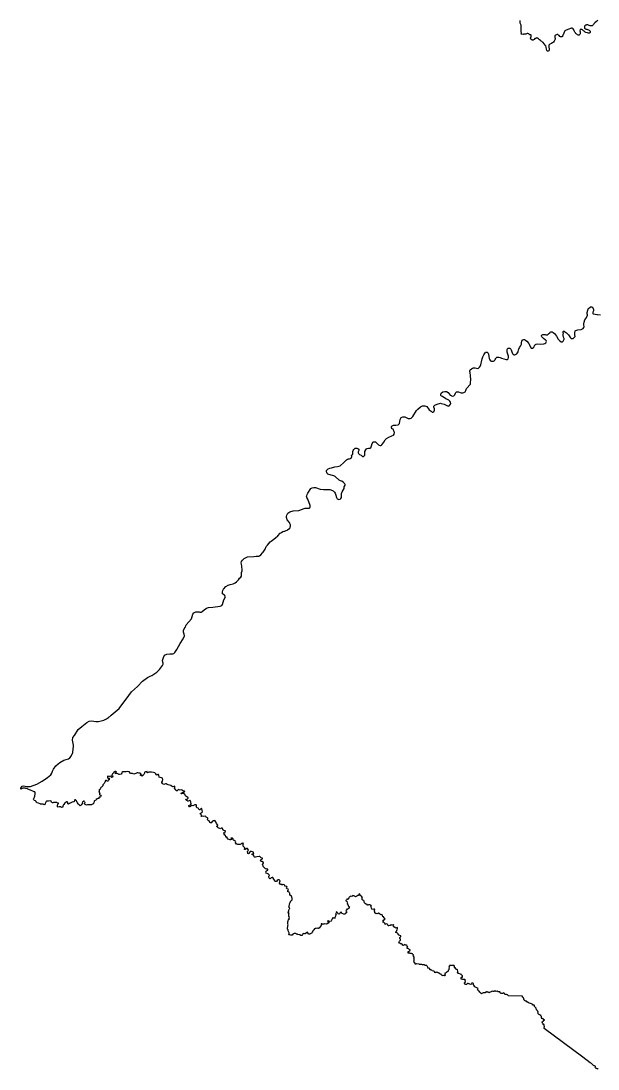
# Model space of a CAD drawing. Extents: x -74 to -34.8, y -33.8 to 5.3.
# Drawn here: x -57.64 to -54.13, y -31.9 to -25.51 of the extents above; entities that cross this region are included whole.
import ezdxf

# ---------------------------------------------------------------- set-up
doc = ezdxf.new("R2010")
doc.units = 0
doc.header["$LTSCALE"] = 2
doc.layers.add('UFEBRASIL', color=7, linetype='Continuous')

msp = doc.modelspace()

# ---------------------------------------------------------------- linework, layer by layer
at = {"layer": 'UFEBRASIL'}
for points in [[(-54.1271, -25.5074), (-54.1362, -25.5153), (-54.144, -25.5209), (-54.1458, -25.522), (-54.1489, -25.5254), (-54.1499, -25.5273), (-54.1515, -25.5296), (-54.1539, -25.5333), (-54.1587, -25.5395), (-54.1611, -25.5411), (-54.1637, -25.5418), (-54.1676, -25.542), (-54.1736, -25.5414), (-54.1809, -25.5384), (-54.1833, -25.5369), (-54.1871, -25.5351), (-54.191, -25.5343), (-54.1939, -25.5349), (-54.1963, -25.5352), (-54.1991, -25.5361), (-54.2025, -25.5377), (-54.2066, -25.541), (-54.2077, -25.5433), (-54.2085, -25.5463), (-54.2084, -25.5498), (-54.2085, -25.5524), (-54.2078, -25.5547), (-54.2041, -25.5584), (-54.2015, -25.5597), (-54.1976, -25.5612), (-54.1935, -25.562), (-54.1906, -25.5624), (-54.183, -25.5647), (-54.1794, -25.5668), (-54.1748, -25.573), (-54.174, -25.5738), (-54.173, -25.5784), (-54.1736, -25.5808), (-54.176, -25.5842), (-54.1786, -25.5849), (-54.1841, -25.5853), (-54.1899, -25.5845), (-54.2009, -25.5816), (-54.2053, -25.5791), (-54.2084, -25.5762), (-54.2108, -25.5743), (-54.2143, -25.5721), (-54.219, -25.5678), (-54.2211, -25.5662), (-54.2253, -25.5638), (-54.2307, -25.5629), (-54.2343, -25.5641), (-54.2352, -25.5648), (-54.2376, -25.5706), (-54.2376, -25.5717), (-54.2357, -25.5772), (-54.2352, -25.5806), (-54.2338, -25.5847), (-54.2342, -25.5897), (-54.2362, -25.5946), (-54.2385, -25.5968), (-54.2409, -25.598), (-54.2445, -25.5983), (-54.2469, -25.598), (-54.251, -25.5963), (-54.2552, -25.5928), (-54.2591, -25.5892), (-54.2623, -25.5854), (-54.2639, -25.5834), (-54.2663, -25.5797), (-54.2706, -25.5714), (-54.2742, -25.5655), (-54.2775, -25.5594), (-54.2803, -25.5568), (-54.2844, -25.5559), (-54.2871, -25.5559), (-54.292, -25.5567), (-54.2947, -25.5581), (-54.3049, -25.5623), (-54.3197, -25.5666), (-54.3285, -25.5723), (-54.3299, -25.5746), (-54.3383, -25.5966), (-54.3404, -25.5987), (-54.3416, -25.6035), (-54.3428, -25.6054), (-54.3457, -25.6074), (-54.3485, -25.6082), (-54.3511, -25.6085), (-54.3553, -25.6077), (-54.3594, -25.6052), (-54.3638, -25.6009), (-54.3666, -25.597), (-54.3685, -25.5954), (-54.3706, -25.5943), (-54.3743, -25.5943), (-54.3793, -25.5952), (-54.386, -25.5988), (-54.3888, -25.6029), (-54.3894, -25.6055), (-54.3893, -25.6135), (-54.3882, -25.6172), (-54.388, -25.6224), (-54.3909, -25.6303), (-54.3939, -25.6348), (-54.398, -25.6396), (-54.4037, -25.6438), (-54.4067, -25.6452), (-54.4102, -25.6481), (-54.4197, -25.6537), (-54.4254, -25.6586), (-54.4263, -25.6636), (-54.4261, -25.6717), (-54.4244, -25.6805), (-54.423, -25.6847), (-54.4229, -25.6887), (-54.4257, -25.6933), (-54.4297, -25.6954), (-54.4345, -25.6952), (-54.4369, -25.6937), (-54.4384, -25.6913), (-54.4408, -25.6833), (-54.4424, -25.6706), (-54.4451, -25.6632), (-54.4478, -25.659), (-54.4613, -25.6434), (-54.4649, -25.6406), (-54.4677, -25.6371), (-54.4716, -25.6346), (-54.4771, -25.6298), (-54.4837, -25.6256), (-54.4891, -25.6207), (-54.4955, -25.6158), (-54.5006, -25.6146), (-54.5037, -25.6157), (-54.5056, -25.6174), (-54.5108, -25.6187), (-54.5146, -25.6241), (-54.5195, -25.6261), (-54.5216, -25.6277), (-54.5243, -25.6284), (-54.5271, -25.6277), (-54.5348, -25.6217), (-54.537, -25.618), (-54.5367, -25.6152), (-54.5338, -25.6069), (-54.5334, -25.6011), (-54.534, -25.5984), (-54.5356, -25.5967), (-54.541, -25.5951), (-54.5472, -25.5907), (-54.5502, -25.589), (-54.5536, -25.5878), (-54.5575, -25.5876), (-54.5585, -25.5877), (-54.5615, -25.5892), (-54.5662, -25.591), (-54.5669, -25.591), (-54.5704, -25.5911), (-54.5758, -25.5909), (-54.5803, -25.5922), (-54.5832, -25.593), (-54.5898, -25.5922), (-54.5937, -25.5924), (-54.5934, -25.5839), (-54.5936, -25.5798), (-54.5938, -25.5745), (-54.5941, -25.5694), (-54.5944, -25.5624), (-54.5944, -25.5588), (-54.5936, -25.5542), (-54.5937, -25.5516), (-54.5937, -25.5478), (-54.5937, -25.5469), (-54.5938, -25.5441), (-54.5941, -25.5406), (-54.5945, -25.5366), (-54.5967, -25.5322), (-54.5986, -25.5295), (-54.5989, -25.5282), (-54.5996, -25.5253), (-54.6004, -25.522), (-54.6007, -25.5172), (-54.6006, -25.5147), (-54.6003, -25.5093)], [(-54.1245, -31.9004), (-54.1268, -31.8997), (-54.13, -31.8985), (-54.1322, -31.8972), (-54.1333, -31.899), (-54.1352, -31.8979), (-54.1371, -31.8972), (-54.141, -31.8936), (-54.1422, -31.8921), (-54.143, -31.8898), (-54.1419, -31.888), (-54.1423, -31.8843), (-54.1439, -31.8829), (-54.1468, -31.8813), (-54.1485, -31.8805), (-54.1528, -31.8797), (-54.1564, -31.8762), (-54.1574, -31.8743), (-54.1665, -31.8676), (-54.1742, -31.8619), (-54.2189, -31.8288), (-54.4545, -31.6534), (-54.4549, -31.651), (-54.4539, -31.649), (-54.4538, -31.6475), (-54.4525, -31.6433), (-54.4526, -31.64), (-54.4537, -31.6394), (-54.4553, -31.6366), (-54.4554, -31.6363), (-54.4546, -31.6343), (-54.4552, -31.6298), (-54.4557, -31.6295), (-54.4578, -31.6303), (-54.46, -31.6288), (-54.461, -31.6253), (-54.4617, -31.6233), (-54.464, -31.6218), (-54.4645, -31.6204), (-54.4657, -31.6149), (-54.4671, -31.6135), (-54.466, -31.6119), (-54.4632, -31.6102), (-54.4612, -31.608), (-54.4599, -31.6074), (-54.4574, -31.6081), (-54.4565, -31.6053), (-54.4572, -31.6024), (-54.4556, -31.6029), (-54.4527, -31.6029), (-54.4531, -31.6009), (-54.4584, -31.5981), (-54.4587, -31.5955), (-54.4607, -31.5949), (-54.4636, -31.5931), (-54.4654, -31.5898), (-54.4652, -31.5924), (-54.4682, -31.5939), (-54.4694, -31.5934), (-54.4695, -31.59), (-54.4699, -31.5889), (-54.4701, -31.5861), (-54.4699, -31.5832), (-54.4712, -31.5803), (-54.4734, -31.5778), (-54.4738, -31.5757), (-54.4736, -31.5728), (-54.4752, -31.5709), (-54.4773, -31.5715), (-54.4793, -31.5711), (-54.4812, -31.5705), (-54.4839, -31.5675), (-54.4859, -31.5667), (-54.4887, -31.566), (-54.491, -31.564), (-54.4937, -31.5605), (-54.4939, -31.5579), (-54.491, -31.5532), (-54.491, -31.5525), (-54.492, -31.55), (-54.4934, -31.5475), (-54.4967, -31.5433), (-54.4972, -31.5415), (-54.5, -31.5394), (-54.5018, -31.5377), (-54.5023, -31.5344), (-54.5025, -31.532), (-54.5032, -31.5304), (-54.5029, -31.5287), (-54.5041, -31.5265), (-54.5074, -31.5243), (-54.5099, -31.5231), (-54.5115, -31.5216), (-54.5127, -31.5193), (-54.514, -31.5141), (-54.5156, -31.5116), (-54.5199, -31.5103), (-54.5208, -31.5094), (-54.5245, -31.5106), (-54.524, -31.5069), (-54.5257, -31.5062), (-54.5276, -31.506), (-54.5308, -31.5035), (-54.5324, -31.5022), (-54.5374, -31.5008), (-54.5441, -31.4998), (-54.5468, -31.4979), (-54.5507, -31.4949), (-54.5533, -31.493), (-54.5554, -31.4936), (-54.5572, -31.4952), (-54.5585, -31.4939), (-54.5603, -31.4912), (-54.5591, -31.4897), (-54.56, -31.488), (-54.5626, -31.4871), (-54.5671, -31.4872), (-54.5694, -31.4853), (-54.5713, -31.4834), (-54.5746, -31.4823), (-54.5757, -31.481), (-54.5812, -31.467), (-54.5826, -31.4643), (-54.5829, -31.4634), (-54.5863, -31.462), (-54.5867, -31.4593), (-54.5863, -31.4572), (-54.6719, -31.4536), (-54.6735, -31.4525), (-54.6754, -31.4514), (-54.6772, -31.4485), (-54.6782, -31.4482), (-54.6799, -31.448), (-54.6837, -31.4452), (-54.686, -31.4457), (-54.6897, -31.4467), (-54.6948, -31.4452), (-54.6958, -31.4428), (-54.6963, -31.4391), (-54.6972, -31.4377), (-54.7014, -31.4359), (-54.7021, -31.4365), (-54.7033, -31.4401), (-54.7072, -31.4398), (-54.711, -31.4405), (-54.715, -31.4389), (-54.7187, -31.4393), (-54.7221, -31.4359), (-54.7224, -31.4328), (-54.7243, -31.4299), (-54.7355, -31.4304), (-54.7386, -31.4264), (-54.7414, -31.4259), (-54.7478, -31.4277), (-54.7498, -31.4253), (-54.7598, -31.4256), (-54.7605, -31.4276), (-54.7653, -31.4277), (-54.7684, -31.4265), (-54.7754, -31.4287), (-54.7764, -31.4301), (-54.7829, -31.4326), (-54.789, -31.4354), (-54.7922, -31.433), (-54.7963, -31.4306), (-54.799, -31.433), (-54.8021, -31.4305), (-54.8058, -31.4308), (-54.8092, -31.4312), (-54.8115, -31.4325), (-54.8115, -31.4355), (-54.8269, -31.4368), (-54.8293, -31.4379), (-54.8336, -31.4405), (-54.8362, -31.4425), (-54.8443, -31.4346), (-54.8457, -31.4317), (-54.8504, -31.4258), (-54.8547, -31.4243), (-54.8569, -31.4188), (-54.8613, -31.4185), (-54.8575, -31.4087), (-54.8639, -31.405), (-54.8694, -31.4027), (-54.8779, -31.3987), (-54.8834, -31.3901), (-54.8842, -31.3867), (-54.8871, -31.384), (-54.884, -31.3819), (-54.8861, -31.3799), (-54.8857, -31.3781), (-54.8902, -31.3765), (-54.8916, -31.3756), (-54.8997, -31.379), (-54.8976, -31.3822), (-54.9043, -31.3849), (-54.9069, -31.3821), (-54.9122, -31.3805), (-54.9142, -31.3819), (-54.9179, -31.3797), (-54.9207, -31.3797), (-54.9276, -31.3853), (-54.9321, -31.3859), (-54.9364, -31.3828), (-54.9375, -31.3822), (-54.9409, -31.3802), (-54.9375, -31.3771), (-54.9398, -31.3761), (-54.9369, -31.371), (-54.9336, -31.3702), (-54.9332, -31.3682), (-54.9365, -31.3652), (-54.9359, -31.3596), (-54.9347, -31.3575), (-54.9384, -31.355), (-54.9433, -31.355), (-54.949, -31.3537), (-54.9512, -31.3526), (-54.9526, -31.3556), (-54.9562, -31.3527), (-54.958, -31.3534), (-54.9597, -31.3524), (-54.9609, -31.3477), (-54.9598, -31.3467), (-54.96, -31.3429), (-54.9585, -31.3406), (-54.9526, -31.3402), (-54.9529, -31.3328), (-54.9549, -31.3311), (-54.9574, -31.3254), (-54.9592, -31.3242), (-54.9641, -31.3215), (-54.9746, -31.3179), (-54.9783, -31.3181), (-54.9816, -31.3134), (-54.9825, -31.3124), (-54.9808, -31.3093), (-54.9797, -31.3041), (-54.9831, -31.2967), (-54.9832, -31.295), (-54.9854, -31.2933), (-54.9888, -31.2951), (-54.9885, -31.2927), (-54.9944, -31.2888), (-54.9944, -31.2836), (-54.9979, -31.2842), (-55.0012, -31.2819), (-55.0008, -31.2757), (-55.002, -31.2698), (-55.0066, -31.2674), (-55.0079, -31.2705), (-55.0117, -31.2685), (-55.0147, -31.2698), (-55.0165, -31.2681), (-55.0202, -31.2691), (-55.0229, -31.27), (-55.0277, -31.2696), (-55.0314, -31.2702), (-55.0318, -31.2742), (-55.0361, -31.2762), (-55.0312, -31.2792), (-55.0354, -31.2845), (-55.0327, -31.288), (-55.0323, -31.2899), (-55.033, -31.292), (-55.0361, -31.292), (-55.0365, -31.2947), (-55.0389, -31.2985), (-55.0384, -31.3011), (-55.0394, -31.3033), (-55.0417, -31.3038), (-55.043, -31.3055), (-55.0428, -31.3088), (-55.0473, -31.3077), (-55.0479, -31.3097), (-55.0519, -31.3125), (-55.0526, -31.3143), (-55.0596, -31.3159), (-55.0567, -31.3198), (-55.0572, -31.3226), (-55.0587, -31.3243), (-55.0614, -31.3251), (-55.0589, -31.3275), (-55.0569, -31.3324), (-55.0598, -31.3329), (-55.0642, -31.3311), (-55.0654, -31.3308), (-55.074, -31.3327), (-55.075, -31.3304), (-55.0773, -31.3283), (-55.0811, -31.3263), (-55.0807, -31.325), (-55.0831, -31.325), (-55.0853, -31.3217), (-55.0886, -31.3199), (-55.0907, -31.3206), (-55.0914, -31.3182), (-55.0984, -31.3149), (-55.1023, -31.3155), (-55.1037, -31.3128), (-55.1056, -31.3097), (-55.1086, -31.3081), (-55.1134, -31.3115), (-55.1191, -31.3121), (-55.1216, -31.3132), (-55.122, -31.3053), (-55.1272, -31.3036), (-55.1361, -31.3018), (-55.1392, -31.2984), (-55.1456, -31.2968), (-55.1454, -31.2956), (-55.1488, -31.2956), (-55.1519, -31.2936), (-55.152, -31.2895), (-55.1562, -31.2858), (-55.16, -31.2848), (-55.163, -31.2861), (-55.1641, -31.2826), (-55.1657, -31.2815), (-55.1625, -31.2796), (-55.1649, -31.2762), (-55.167, -31.2742), (-55.169, -31.2723), (-55.1689, -31.2698), (-55.1748, -31.2699), (-55.1792, -31.2691), (-55.1826, -31.268), (-55.1833, -31.2657), (-55.1929, -31.2652), (-55.1951, -31.2649), (-55.2, -31.2628), (-55.203, -31.2622), (-55.211, -31.2627), (-55.2133, -31.2636), (-55.2173, -31.2621), (-55.233, -31.2599), (-55.2348, -31.2588), (-55.2375, -31.262), (-55.2397, -31.261), (-55.2397, -31.2563), (-55.2399, -31.2541), (-55.2432, -31.2527), (-55.2462, -31.2527), (-55.2465, -31.2507), (-55.2481, -31.2486), (-55.2472, -31.2464), (-55.2482, -31.2417), (-55.2468, -31.2383), (-55.2463, -31.2339), (-55.247, -31.2298), (-55.2485, -31.2261), (-55.2469, -31.2249), (-55.2469, -31.2217), (-55.2485, -31.2189), (-55.2474, -31.2166), (-55.2483, -31.2145), (-55.251, -31.2156), (-55.2511, -31.2137), (-55.2535, -31.2117), (-55.2496, -31.2064), (-55.2532, -31.2044), (-55.2554, -31.2018), (-55.2565, -31.1987), (-55.2582, -31.1975), (-55.2612, -31.197), (-55.2625, -31.1951), (-55.2657, -31.1962), (-55.2704, -31.1965), (-55.273, -31.1948), (-55.2795, -31.1944), (-55.2824, -31.1944), (-55.2833, -31.1885), (-55.2854, -31.1859), (-55.2815, -31.1844), (-55.276, -31.1789), (-55.2705, -31.1773), (-55.2715, -31.1733), (-55.2756, -31.1719), (-55.2803, -31.1702), (-55.284, -31.1652), (-55.2884, -31.1647), (-55.2906, -31.1632), (-55.2889, -31.1616), (-55.2899, -31.1597), (-55.2846, -31.157), (-55.2903, -31.1507), (-55.2905, -31.1442), (-55.2908, -31.1427), (-55.294, -31.1448), (-55.2974, -31.145), (-55.3014, -31.1438), (-55.305, -31.1415), (-55.3064, -31.144), (-55.3114, -31.1478), (-55.3137, -31.1463), (-55.3164, -31.1465), (-55.3184, -31.1455), (-55.3179, -31.1405), (-55.3221, -31.1377), (-55.3238, -31.1367), (-55.326, -31.1385), (-55.3299, -31.1352), (-55.3342, -31.1333), (-55.3383, -31.1341), (-55.34, -31.1318), (-55.338, -31.1308), (-55.3394, -31.1275), (-55.3384, -31.1249), (-55.337, -31.1204), (-55.3308, -31.1156), (-55.331, -31.1132), (-55.3298, -31.1101), (-55.3294, -31.1084), (-55.3337, -31.1054), (-55.3334, -31.0995), (-55.3318, -31.0957), (-55.3282, -31.0939), (-55.3282, -31.0918), (-55.3273, -31.0886), (-55.3337, -31.0863), (-55.3394, -31.0838), (-55.341, -31.083), (-55.344, -31.0794), (-55.3452, -31.0759), (-55.3493, -31.0728), (-55.35, -31.0709), (-55.3506, -31.0681), (-55.352, -31.0708), (-55.3594, -31.0681), (-55.3589, -31.0638), (-55.3565, -31.0625), (-55.3527, -31.0575), (-55.353, -31.0542), (-55.351, -31.0511), (-55.3487, -31.0434), (-55.3494, -31.0398), (-55.3513, -31.0381), (-55.3594, -31.0407), (-55.3605, -31.0397), (-55.3626, -31.0395), (-55.3635, -31.0362), (-55.3672, -31.0362), (-55.3691, -31.0349), (-55.3725, -31.0311), (-55.3731, -31.0266), (-55.3713, -31.0238), (-55.3737, -31.0196), (-55.3752, -31.0222), (-55.38, -31.0241), (-55.3832, -31.0232), (-55.3871, -31.021), (-55.3924, -31.0262), (-55.4005, -31.0276), (-55.4049, -31.0277), (-55.4069, -31.022), (-55.4067, -31.0193), (-55.4113, -31.018), (-55.415, -31.0148), (-55.4213, -31.0167), (-55.4227, -31.0187), (-55.4245, -31.017), (-55.4248, -31.0122), (-55.4304, -31.0106), (-55.4308, -31.0081), (-55.437, -31.0051), (-55.4344, -31.0012), (-55.4372, -30.9948), (-55.4357, -30.9926), (-55.4314, -30.9931), (-55.4285, -30.9904), (-55.4288, -30.9872), (-55.4265, -30.9859), (-55.4243, -30.9861), (-55.4277, -30.9814), (-55.4313, -30.9786), (-55.4326, -30.9753), (-55.4326, -30.9733), (-55.4355, -30.9719), (-55.4379, -30.973), (-55.4373, -30.9697), (-55.4393, -30.9672), (-55.4389, -30.9651), (-55.4409, -30.9634), (-55.4409, -30.9603), (-55.444, -30.959), (-55.4523, -30.9594), (-55.4516, -30.9584), (-55.458, -30.9521), (-55.4631, -30.9505), (-55.4685, -30.955), (-55.4728, -30.953), (-55.4779, -30.9542), (-55.4862, -30.9481), (-55.4871, -30.9424), (-55.4895, -30.9392), (-55.4887, -30.9381), (-55.4893, -30.934), (-55.4861, -30.9287), (-55.489, -30.9255), (-55.4932, -30.9249), (-55.4992, -30.9274), (-55.504, -30.9251), (-55.5053, -30.9235), (-55.5063, -30.9189), (-55.5099, -30.9119), (-55.51, -30.9067), (-55.5078, -30.905), (-55.5104, -30.9021), (-55.5139, -30.9006), (-55.5167, -30.8992), (-55.521, -30.8995), (-55.5248, -30.8987), (-55.5269, -30.9006), (-55.529, -30.9), (-55.5325, -30.9023), (-55.5341, -30.8974), (-55.5368, -30.8965), (-55.5383, -30.8956), (-55.541, -30.8939), (-55.5432, -30.8926), (-55.5455, -30.8911), (-55.5468, -30.8893), (-55.549, -30.8865), (-55.5511, -30.8814), (-55.5518, -30.8799), (-55.5522, -30.8794), (-55.5518, -30.8767), (-55.5546, -30.8735), (-55.5595, -30.8712), (-55.5613, -30.8695), (-55.5631, -30.868), (-55.5637, -30.8653), (-55.5642, -30.8635), (-55.564, -30.8588), (-55.5643, -30.8572), (-55.5622, -30.8554), (-55.5649, -30.8531), (-55.5662, -30.8483), (-55.567, -30.8459), (-55.5715, -30.8464), (-55.5748, -30.8428), (-55.5772, -30.8422), (-55.5788, -30.8407), (-55.5768, -30.8374), (-55.5772, -30.8338), (-55.5783, -30.8334), (-55.5847, -30.8368), (-55.5846, -30.8384), (-55.5868, -30.8391), (-55.5862, -30.8419), (-55.59, -30.8416), (-55.597, -30.8459), (-55.6003, -30.8481), (-55.6036, -30.8508), (-55.6071, -30.8492), (-55.61, -30.8493), (-55.6124, -30.8443), (-55.6219, -30.8435), (-55.6235, -30.8471), (-55.628, -30.8494), (-55.6319, -30.8467), (-55.6372, -30.8478), (-55.6386, -30.8501), (-55.6422, -30.8517), (-55.6459, -30.856), (-55.6443, -30.8593), (-55.6468, -30.8606), (-55.6499, -30.8662), (-55.6516, -30.8647), (-55.6577, -30.8641), (-55.6603, -30.8694), (-55.6628, -30.8733), (-55.6628, -30.8743), (-55.6601, -30.875), (-55.6572, -30.8791), (-55.6525, -30.8838), (-55.6554, -30.8853), (-55.6537, -30.891), (-55.6547, -30.893), (-55.6517, -30.8972), (-55.651, -30.9018), (-55.6479, -30.9032), (-55.6498, -30.9048), (-55.6456, -30.9106), (-55.642, -30.9122), (-55.6425, -30.9148), (-55.6437, -30.9166), (-55.6475, -30.921), (-55.6467, -30.9216), (-55.6482, -30.9236), (-55.6512, -30.923), (-55.653, -30.9252), (-55.6557, -30.9248), (-55.659, -30.9304), (-55.6618, -30.9315), (-55.6623, -30.9348), (-55.6629, -30.9356), (-55.66, -30.9402), (-55.6582, -30.944), (-55.6614, -30.9489), (-55.6642, -30.9472), (-55.6659, -30.9544), (-55.6714, -30.9557), (-55.6762, -30.9564), (-55.686, -30.9529), (-55.6883, -30.953), (-55.6894, -30.9476), (-55.6886, -30.9453), (-55.6947, -30.9439), (-55.6971, -30.9488), (-55.7004, -30.95), (-55.7007, -30.9521), (-55.7026, -30.9534), (-55.7038, -30.9557), (-55.7096, -30.9551), (-55.7121, -30.9493), (-55.7143, -30.9489), (-55.7163, -30.9466), (-55.7161, -30.9435), (-55.7198, -30.9422), (-55.7232, -30.9451), (-55.721, -30.9461), (-55.7221, -30.9495), (-55.7244, -30.9518), (-55.7242, -30.9538), (-55.7222, -30.9577), (-55.7256, -30.9631), (-55.7242, -30.9664), (-55.7273, -30.9686), (-55.7309, -30.9762), (-55.728, -30.9798), (-55.7335, -30.9816), (-55.7407, -30.9792), (-55.7471, -30.9816), (-55.7456, -30.9835), (-55.7454, -30.9856), (-55.7484, -30.9893), (-55.7501, -30.992), (-55.7497, -30.9947), (-55.7536, -30.9987), (-55.7632, -31.0002), (-55.7708, -30.9975), (-55.7734, -30.9975), (-55.7744, -31.0006), (-55.7677, -31.0034), (-55.7675, -31.0066), (-55.7661, -31.0101), (-55.7765, -31.0159), (-55.7802, -31.0153), (-55.7803, -31.0175), (-55.7948, -31.0155), (-55.7964, -31.0174), (-55.8012, -31.0163), (-55.8073, -31.017), (-55.8092, -31.0154), (-55.8133, -31.0159), (-55.8136, -31.018), (-55.8118, -31.022), (-55.8142, -31.0256), (-55.8227, -31.0356), (-55.8267, -31.0409), (-55.8297, -31.0408), (-55.8294, -31.0442), (-55.8327, -31.0438), (-55.8371, -31.0427), (-55.8437, -31.043), (-55.8475, -31.0425), (-55.849, -31.0442), (-55.8551, -31.0454), (-55.8588, -31.0521), (-55.8603, -31.0548), (-55.8639, -31.0585), (-55.8641, -31.0605), (-55.8662, -31.0619), (-55.8667, -31.0652), (-55.8692, -31.0652), (-55.8708, -31.0703), (-55.8707, -31.072), (-55.8731, -31.0717), (-55.8755, -31.0732), (-55.8777, -31.0728), (-55.8801, -31.0758), (-55.8822, -31.0774), (-55.8853, -31.0777), (-55.8906, -31.0774), (-55.8915, -31.0741), (-55.8946, -31.0732), (-55.8954, -31.0688), (-55.8986, -31.0668), (-55.9019, -31.069), (-55.904, -31.0692), (-55.9103, -31.0754), (-55.9129, -31.0759), (-55.9186, -31.074), (-55.9255, -31.077), (-55.9267, -31.0816), (-55.9293, -31.0834), (-55.9297, -31.0865), (-55.933, -31.0873), (-55.9379, -31.0858), (-55.9412, -31.0831), (-55.9446, -31.082), (-55.9484, -31.082), (-55.9561, -31.0801), (-55.9584, -31.0774), (-55.9651, -31.0777), (-55.968, -31.075), (-55.9746, -31.075), (-55.9787, -31.0736), (-55.9866, -31.0775), (-55.9898, -31.0839), (-55.9925, -31.0851), (-55.9984, -31.0838), (-56.0049, -31.0823), (-56.0076, -31.0825), (-56.0101, -31.0815), (-56.0086, -31.0766), (-56.0093, -31.071), (-56.0128, -31.0619), (-56.0148, -31.0575), (-56.0158, -31.0543), (-56.0159, -31.0523), (-56.019, -31.0485), (-56.0192, -31.0428), (-56.0176, -31.0296), (-56.016, -31.0257), (-56.0151, -31.0206), (-56.0167, -31.016), (-56.0175, -31.01), (-56.016, -31.0063), (-56.0167, -31.0041), (-56.0163, -31.0011), (-56.0145, -30.9981), (-56.0121, -30.9889), (-56.0082, -30.9862), (-56.0071, -30.984), (-56.0106, -30.9786), (-56.0061, -30.9737), (-56.0102, -30.9705), (-56.0115, -30.9641), (-56.0108, -30.9589), (-56.013, -30.9549), (-56.0098, -30.9487), (-56.0151, -30.9453), (-56.0145, -30.943), (-56.0109, -30.9394), (-56.0108, -30.9343), (-56.0086, -30.9258), (-56.0063, -30.9241), (-56.0055, -30.9223), (-56.0075, -30.918), (-56.0107, -30.9135), (-56.0109, -30.9116), (-56.009, -30.9072), (-56.0069, -30.8983), (-56.0085, -30.8957), (-56.0071, -30.8925), (-56.0018, -30.8859), (-55.9984, -30.8757), (-55.9932, -30.8708), (-55.9904, -30.8669), (-55.9906, -30.8615), (-55.9899, -30.8592), (-55.9927, -30.854), (-55.9916, -30.8508), (-55.9939, -30.8476), (-56.004, -30.8408), (-56.0051, -30.8292), (-56.0078, -30.8258), (-56.0091, -30.822), (-56.013, -30.82), (-56.0168, -30.8193), (-56.0162, -30.8124), (-56.0142, -30.8104), (-56.0124, -30.8079), (-56.0155, -30.8044), (-56.0228, -30.8021), (-56.025, -30.7988), (-56.025, -30.7968), (-56.0212, -30.7931), (-56.0234, -30.7869), (-56.0315, -30.7855), (-56.0344, -30.7857), (-56.0381, -30.778), (-56.039, -30.7768), (-56.0449, -30.7751), (-56.0472, -30.7755), (-56.0486, -30.7773), (-56.0505, -30.7778), (-56.0535, -30.7766), (-56.0569, -30.7744), (-56.0614, -30.7756), (-56.0637, -30.7736), (-56.0669, -30.7672), (-56.067, -30.7639), (-56.0651, -30.7627), (-56.0662, -30.7599), (-56.0666, -30.7586), (-56.0646, -30.7532), (-56.0672, -30.7498), (-56.0699, -30.7476), (-56.0751, -30.7464), (-56.0811, -30.751), (-56.0862, -30.7568), (-56.0889, -30.7579), (-56.0931, -30.7564), (-56.0953, -30.7546), (-56.0976, -30.7491), (-56.1028, -30.7428), (-56.1083, -30.7335), (-56.1121, -30.7334), (-56.1178, -30.734), (-56.1199, -30.7379), (-56.1251, -30.74), (-56.1294, -30.7382), (-56.1329, -30.7318), (-56.1322, -30.7256), (-56.1287, -30.7213), (-56.1309, -30.7174), (-56.1374, -30.711), (-56.1398, -30.7108), (-56.1468, -30.7072), (-56.1506, -30.7063), (-56.15, -30.7002), (-56.1507, -30.6968), (-56.1496, -30.6938), (-56.147, -30.6916), (-56.1391, -30.6883), (-56.1391, -30.684), (-56.1423, -30.6808), (-56.1444, -30.6802), (-56.1464, -30.6818), (-56.1525, -30.6809), (-56.156, -30.6781), (-56.1671, -30.6648), (-56.1681, -30.6614), (-56.1705, -30.654), (-56.1661, -30.6464), (-56.1657, -30.6431), (-56.1663, -30.6408), (-56.1756, -30.6344), (-56.1778, -30.6347), (-56.1808, -30.6333), (-56.1834, -30.6265), (-56.1796, -30.6222), (-56.1721, -30.6195), (-56.1704, -30.6156), (-56.1786, -30.6128), (-56.1881, -30.6055), (-56.1918, -30.6048), (-56.2055, -30.6065), (-56.2136, -30.6092), (-56.2163, -30.6095), (-56.2196, -30.6084), (-56.2216, -30.6062), (-56.2246, -30.5988), (-56.2267, -30.5969), (-56.2338, -30.5951), (-56.2351, -30.5922), (-56.2354, -30.5882), (-56.2262, -30.5875), (-56.2242, -30.5859), (-56.2259, -30.5791), (-56.23, -30.579), (-56.232, -30.5772), (-56.2381, -30.5744), (-56.2471, -30.5752), (-56.2524, -30.5821), (-56.2536, -30.5866), (-56.2563, -30.5888), (-56.2603, -30.5866), (-56.2628, -30.5831), (-56.2604, -30.58), (-56.2619, -30.5761), (-56.2618, -30.5711), (-56.2569, -30.5665), (-56.259, -30.5619), (-56.2638, -30.557), (-56.267, -30.5556), (-56.2771, -30.5626), (-56.2812, -30.562), (-56.2821, -30.56), (-56.2792, -30.5545), (-56.2799, -30.5523), (-56.2838, -30.5486), (-56.2894, -30.5409), (-56.2897, -30.5323), (-56.2898, -30.53), (-56.2873, -30.5275), (-56.2896, -30.5264), (-56.2901, -30.5227), (-56.292, -30.5206), (-56.2934, -30.5233), (-56.2943, -30.5249), (-56.2962, -30.5262), (-56.2987, -30.5253), (-56.3029, -30.5292), (-56.3074, -30.5313), (-56.3171, -30.5313), (-56.3203, -30.5324), (-56.3227, -30.532), (-56.3265, -30.5288), (-56.3294, -30.5301), (-56.3337, -30.5244), (-56.3368, -30.5241), (-56.337, -30.5193), (-56.3341, -30.5162), (-56.3367, -30.511), (-56.3385, -30.5108), (-56.3431, -30.5073), (-56.3459, -30.507), (-56.3483, -30.5054), (-56.3504, -30.5007), (-56.3512, -30.4966), (-56.3519, -30.4948), (-56.3546, -30.4932), (-56.3588, -30.4931), (-56.3636, -30.493), (-56.3622, -30.4976), (-56.3594, -30.4966), (-56.36, -30.5002), (-56.366, -30.503), (-56.3682, -30.5032), (-56.3817, -30.5001), (-56.3836, -30.4987), (-56.3844, -30.4966), (-56.3873, -30.4952), (-56.3882, -30.4926), (-56.3838, -30.4924), (-56.3868, -30.4907), (-56.3864, -30.4877), (-56.3947, -30.4863), (-56.3949, -30.4824), (-56.3966, -30.4787), (-56.3983, -30.4727), (-56.4004, -30.4753), (-56.4057, -30.4691), (-56.4072, -30.4608), (-56.4055, -30.4595), (-56.4021, -30.4603), (-56.4, -30.4592), (-56.3968, -30.45), (-56.3981, -30.4482), (-56.4039, -30.448), (-56.4066, -30.4472), (-56.4095, -30.445), (-56.4123, -30.4415), (-56.4139, -30.4391), (-56.4145, -30.4333), (-56.4156, -30.4315), (-56.4227, -30.4326), (-56.425, -30.4354), (-56.4383, -30.4326), (-56.4416, -30.4309), (-56.4464, -30.4258), (-56.4528, -30.4216), (-56.4506, -30.4194), (-56.4442, -30.4156), (-56.4444, -30.4128), (-56.4515, -30.4046), (-56.4519, -30.4037), (-56.4563, -30.3927), (-56.4597, -30.3883), (-56.4619, -30.3853), (-56.4679, -30.3869), (-56.4705, -30.3876), (-56.4793, -30.3925), (-56.4806, -30.3969), (-56.4826, -30.3997), (-56.4891, -30.3998), (-56.492, -30.3974), (-56.4959, -30.3881), (-56.5056, -30.3832), (-56.5061, -30.3812), (-56.5038, -30.3738), (-56.5039, -30.3714), (-56.5066, -30.3687), (-56.515, -30.3647), (-56.5173, -30.3612), (-56.5206, -30.3596), (-56.5297, -30.3602), (-56.5372, -30.3597), (-56.5431, -30.3611), (-56.5459, -30.3588), (-56.5437, -30.3558), (-56.5437, -30.3526), (-56.5503, -30.3462), (-56.5515, -30.3436), (-56.5498, -30.3401), (-56.5431, -30.3382), (-56.5365, -30.3329), (-56.5401, -30.3242), (-56.5405, -30.3148), (-56.5427, -30.3123), (-56.546, -30.3116), (-56.5542, -30.3198), (-56.5565, -30.3198), (-56.5607, -30.3132), (-56.5633, -30.3111), (-56.5695, -30.3084), (-56.5747, -30.3034), (-56.5753, -30.3014), (-56.5742, -30.2974), (-56.5741, -30.2924), (-56.5762, -30.2894), (-56.5833, -30.2903), (-56.5959, -30.2961), (-56.6041, -30.2941), (-56.6112, -30.3008), (-56.6141, -30.3018), (-56.6171, -30.3013), (-56.6195, -30.2967), (-56.6195, -30.2946), (-56.6097, -30.289), (-56.6059, -30.2832), (-56.6085, -30.2717), (-56.613, -30.2625), (-56.6154, -30.2625), (-56.6238, -30.2674), (-56.6271, -30.2677), (-56.6379, -30.2601), (-56.6389, -30.2583), (-56.6371, -30.2549), (-56.6331, -30.2564), (-56.63, -30.2555), (-56.6245, -30.2502), (-56.6245, -30.2477), (-56.6256, -30.2461), (-56.6325, -30.2409), (-56.6391, -30.2374), (-56.6417, -30.2349), (-56.6454, -30.2257), (-56.6486, -30.2224), (-56.6519, -30.221), (-56.6632, -30.223), (-56.6654, -30.2225), (-56.6671, -30.2211), (-56.6678, -30.2183), (-56.6585, -30.2143), (-56.6501, -30.2125), (-56.6467, -30.2106), (-56.6455, -30.2084), (-56.6472, -30.205), (-56.6518, -30.2081), (-56.6587, -30.2018), (-56.663, -30.1988), (-56.6797, -30.2002), (-56.6806, -30.1957), (-56.6821, -30.1956), (-56.6884, -30.1997), (-56.6926, -30.2038), (-56.6978, -30.2053), (-56.7002, -30.1985), (-56.7044, -30.1943), (-56.7079, -30.1877), (-56.7052, -30.1815), (-56.7065, -30.1768), (-56.7121, -30.1772), (-56.7191, -30.1809), (-56.7298, -30.1726), (-56.7462, -30.1679), (-56.7535, -30.1651), (-56.759, -30.1618), (-56.7623, -30.1618), (-56.7737, -30.1655), (-56.7769, -30.1645), (-56.7815, -30.1603), (-56.7843, -30.1543), (-56.7843, -30.1521), (-56.7815, -30.1463), (-56.7781, -30.1347), (-56.7812, -30.1271), (-56.8008, -30.1218), (-56.8018, -30.12), (-56.8034, -30.1111), (-56.8064, -30.1053), (-56.8095, -30.1042), (-56.8129, -30.1076), (-56.8152, -30.1085), (-56.8181, -30.1078), (-56.821, -30.1006), (-56.8229, -30.0979), (-56.8275, -30.0954), (-56.8351, -30.0929), (-56.8478, -30.0903), (-56.8547, -30.0897), (-56.8637, -30.0912), (-56.8718, -30.0945), (-56.8736, -30.0928), (-56.874, -30.0875), (-56.8787, -30.0889), (-56.881, -30.0892), (-56.8851, -30.0883), (-56.8893, -30.0905), (-56.8898, -30.0926), (-56.8904, -30.0971), (-56.8921, -30.1013), (-56.8946, -30.1047), (-56.9055, -30.1142), (-56.9062, -30.1124), (-56.9049, -30.1089), (-56.909, -30.1091), (-56.9119, -30.1114), (-56.9142, -30.1116), (-56.915, -30.1092), (-56.9117, -30.1031), (-56.9178, -30.0971), (-56.9262, -30.0967), (-56.9321, -30.0946), (-56.9346, -30.095), (-56.9428, -30.0991), (-56.9566, -30.1022), (-56.9633, -30.0998), (-56.9709, -30.0984), (-56.9769, -30.0986), (-56.9814, -30.0905), (-56.9831, -30.0891), (-56.9922, -30.0868), (-57.0029, -30.0882), (-57.0203, -30.0881), (-57.0232, -30.0887), (-57.0284, -30.0926), (-57.0295, -30.0948), (-57.0301, -30.1007), (-57.0316, -30.1024), (-57.0441, -30.1059), (-57.0477, -30.1045), (-57.0498, -30.1023), (-57.0565, -30.0998), (-57.0678, -30.1017), (-57.0679, -30.0973), (-57.0653, -30.0913), (-57.0611, -30.0905), (-57.0614, -30.0891), (-57.0647, -30.0868), (-57.0699, -30.0871), (-57.0787, -30.0929), (-57.0855, -30.1005), (-57.0874, -30.1076), (-57.09, -30.11), (-57.0903, -30.1138), (-57.0888, -30.114), (-57.0851, -30.1117), (-57.0846, -30.1149), (-57.0888, -30.1206), (-57.0922, -30.1223), (-57.0943, -30.1213), (-57.0955, -30.1159), (-57.1047, -30.1162), (-57.1088, -30.1171), (-57.116, -30.1152), (-57.1166, -30.1177), (-57.1163, -30.12), (-57.1157, -30.1227), (-57.1147, -30.1245), (-57.1136, -30.1283), (-57.1111, -30.1296), (-57.1089, -30.1282), (-57.1057, -30.1263), (-57.1045, -30.1285), (-57.1062, -30.1343), (-57.1056, -30.1363), (-57.1065, -30.1373), (-57.1095, -30.1394), (-57.1114, -30.1429), (-57.1138, -30.1456), (-57.1159, -30.1459), (-57.1193, -30.1451), (-57.1219, -30.1424), (-57.1256, -30.1415), (-57.129, -30.1425), (-57.1305, -30.1468), (-57.1314, -30.1487), (-57.1325, -30.1517), (-57.1337, -30.1556), (-57.1364, -30.1599), (-57.1391, -30.1623), (-57.1408, -30.1642), (-57.1445, -30.1679), (-57.1445, -30.1692), (-57.1449, -30.1735), (-57.151, -30.1799), (-57.1529, -30.1816), (-57.1563, -30.1847), (-57.1584, -30.1881), (-57.1579, -30.1897), (-57.1586, -30.1929), (-57.1605, -30.1955), (-57.1622, -30.1969), (-57.1647, -30.1971), (-57.168, -30.1991), (-57.1672, -30.2029), (-57.167, -30.2063), (-57.1684, -30.2086), (-57.1649, -30.2153), (-57.1674, -30.2189), (-57.165, -30.2184), (-57.1626, -30.219), (-57.1626, -30.2207), (-57.1659, -30.2252), (-57.1642, -30.2278), (-57.1623, -30.2292), (-57.1572, -30.2317), (-57.1552, -30.2341), (-57.1562, -30.2364), (-57.1592, -30.2403), (-57.162, -30.2438), (-57.1645, -30.2432), (-57.1673, -30.2422), (-57.1689, -30.2445), (-57.1681, -30.2498), (-57.1717, -30.2518), (-57.1757, -30.2519), (-57.1778, -30.2523), (-57.18, -30.2542), (-57.1847, -30.2579), (-57.1861, -30.2598), (-57.1883, -30.2605), (-57.1917, -30.2626), (-57.1951, -30.2645), (-57.1967, -30.2673), (-57.1978, -30.2737), (-57.1993, -30.2775), (-57.2018, -30.2801), (-57.2031, -30.2865), (-57.2052, -30.2864), (-57.2082, -30.2857), (-57.2111, -30.287), (-57.2146, -30.2892), (-57.218, -30.2904), (-57.2221, -30.2907), (-57.226, -30.2904), (-57.2387, -30.2903), (-57.2447, -30.291), (-57.2478, -30.2908), (-57.2526, -30.2877), (-57.2544, -30.2856), (-57.2551, -30.2836), (-57.2541, -30.2792), (-57.2529, -30.2756), (-57.2543, -30.2734), (-57.2561, -30.2712), (-57.2579, -30.268), (-57.2596, -30.2676), (-57.2619, -30.2682), (-57.2662, -30.2708), (-57.2681, -30.272), (-57.2695, -30.2743), (-57.2699, -30.2772), (-57.2694, -30.2803), (-57.2687, -30.2843), (-57.2701, -30.2854), (-57.2728, -30.2864), (-57.2746, -30.2879), (-57.2761, -30.2908), (-57.2782, -30.2932), (-57.2821, -30.2952), (-57.2843, -30.2947), (-57.2872, -30.2928), (-57.2922, -30.2886), (-57.2951, -30.2846), (-57.2995, -30.278), (-57.3008, -30.2752), (-57.3027, -30.2702), (-57.3052, -30.2656), (-57.3105, -30.2597), (-57.3145, -30.2588), (-57.316, -30.2592), (-57.3178, -30.2623), (-57.3185, -30.2669), (-57.3215, -30.2719), (-57.323, -30.2724), (-57.3315, -30.2742), (-57.3438, -30.2792), (-57.3472, -30.2815), (-57.354, -30.2858), (-57.3574, -30.2836), (-57.3579, -30.2764), (-57.3585, -30.2744), (-57.3598, -30.2727), (-57.3623, -30.2715), (-57.3654, -30.2716), (-57.3689, -30.2736), (-57.3764, -30.2788), (-57.3785, -30.2809), (-57.3833, -30.2883), (-57.3861, -30.2922), (-57.3872, -30.2945), (-57.3892, -30.2978), (-57.3886, -30.3037), (-57.3921, -30.3049), (-57.3973, -30.3051), (-57.4, -30.303), (-57.4022, -30.3023), (-57.4115, -30.3013), (-57.4176, -30.3037), (-57.4208, -30.3021), (-57.4212, -30.3004), (-57.4208, -30.2978), (-57.421, -30.2952), (-57.4216, -30.292), (-57.4198, -30.2873), (-57.4186, -30.2856), (-57.4144, -30.2823), (-57.4154, -30.28), (-57.4182, -30.2787), (-57.4231, -30.2775), (-57.4261, -30.2765), (-57.4297, -30.2756), (-57.4358, -30.2765), (-57.4407, -30.2765), (-57.445, -30.2762), (-57.4497, -30.277), (-57.4518, -30.277), (-57.4548, -30.276), (-57.4572, -30.2735), (-57.4601, -30.2685), (-57.4614, -30.2673), (-57.466, -30.2661), (-57.4762, -30.2672), (-57.4848, -30.2675), (-57.4873, -30.2681), (-57.4893, -30.2699), (-57.4917, -30.274), (-57.4957, -30.2818), (-57.4965, -30.2857), (-57.4979, -30.2884), (-57.502, -30.2892), (-57.5047, -30.2877), (-57.5078, -30.2864), (-57.5097, -30.2859), (-57.5135, -30.2859), (-57.5193, -30.2866), (-57.5227, -30.2866), (-57.5247, -30.2857), (-57.5276, -30.2836), (-57.5368, -30.2793), (-57.545, -30.2767), (-57.5491, -30.2744), (-57.5506, -30.2728), (-57.5518, -30.269), (-57.5552, -30.2647), (-57.5618, -30.2626), (-57.5663, -30.2591), (-57.5673, -30.2552), (-57.567, -30.2532), (-57.5662, -30.2507), (-57.5618, -30.2441), (-57.5586, -30.2375), (-57.5564, -30.2235), (-57.5568, -30.2206), (-57.5571, -30.2171), (-57.5581, -30.2149), (-57.5596, -30.2116), (-57.5635, -30.2097), (-57.5667, -30.2081), (-57.5849, -30.2011), (-57.6025, -30.1936), (-57.6068, -30.191), (-57.6107, -30.1898), (-57.6147, -30.1899), (-57.6178, -30.1889), (-57.6237, -30.1875), (-57.6299, -30.1876), (-57.6365, -30.1902), (-57.6439, -30.1935), (-57.6438, -30.1888), (-57.6403, -30.1821), (-57.6359, -30.1765), (-57.6286, -30.175), (-57.6186, -30.1762), (-57.6069, -30.1784), (-57.5855, -30.1773), (-57.548, -30.1641), (-57.5151, -30.1449), (-57.4822, -30.1237), (-57.4617, -30.1066), (-57.4556, -30.0967), (-57.454, -30.0903), (-57.4524, -30.0837), (-57.4464, -30.0722), (-57.4304, -30.0526), (-57.4172, -30.0407), (-57.4072, -30.0317), (-57.3822, -30.0179), (-57.3546, -30.0093), (-57.3457, -30.0033), (-57.3383, -29.9931), (-57.3369, -29.9913), (-57.3291, -29.9761), (-57.3284, -29.9721), (-57.325, -29.947), (-57.3254, -29.9416), (-57.3232, -29.9374), (-57.3238, -29.9268), (-57.3293, -29.8952), (-57.3281, -29.8802), (-57.3185, -29.8679), (-57.2948, -29.8316), (-57.2728, -29.8128), (-57.2425, -29.7885), (-57.2274, -29.7798), (-57.2116, -29.7785), (-57.1882, -29.7825), (-57.1709, -29.7811), (-57.1391, -29.7737), (-57.1336, -29.7711), (-57.1216, -29.7654), (-57.111, -29.757), (-57.1059, -29.753), (-57.103, -29.7506), (-57.0938, -29.7433), (-57.0462, -29.702), (-56.9867, -29.6242), (-56.969, -29.601), (-56.9339, -29.5692), (-56.9036, -29.535), (-56.8726, -29.5135), (-56.8564, -29.5054), (-56.8469, -29.5006), (-56.8348, -29.4933), (-56.8157, -29.4818), (-56.7993, -29.4656), (-56.7805, -29.4402), (-56.7779, -29.4321), (-56.7774, -29.4254), (-56.7788, -29.4197), (-56.7802, -29.4107), (-56.7749, -29.391), (-56.7685, -29.3778), (-56.7547, -29.3712), (-56.7373, -29.3688), (-56.7188, -29.369), (-56.7111, -29.3664), (-56.7056, -29.3614), (-56.6936, -29.3426), (-56.673, -29.3065), (-56.6551, -29.278), (-56.6479, -29.2594), (-56.6485, -29.25), (-56.653, -29.2366), (-56.6534, -29.2266), (-56.6499, -29.2176), (-56.6438, -29.2094), (-56.637, -29.1921), (-56.6049, -29.1551), (-56.5992, -29.1415), (-56.5957, -29.1279), (-56.5906, -29.1204), (-56.5776, -29.114), (-56.5757, -29.1138), (-56.5678, -29.1127), (-56.5602, -29.1138), (-56.5574, -29.1142), (-56.5544, -29.1147), (-56.5505, -29.1152), (-56.5429, -29.1146), (-56.5382, -29.112), (-56.5261, -29.1007), (-56.5129, -29.0918), (-56.5007, -29.0875), (-56.4746, -29.0857), (-56.4301, -29.0797), (-56.4186, -29.0756), (-56.4144, -29.069), (-56.4078, -29.0395), (-56.3979, -29.0213), (-56.3986, -29.017), (-56.4038, -29.0114), (-56.4145, -29.0028), (-56.4156, -28.9997), (-56.415, -28.9916), (-56.4132, -28.9839), (-56.4101, -28.976), (-56.3948, -28.9586), (-56.3809, -28.9502), (-56.3695, -28.946), (-56.3508, -28.9435), (-56.3378, -28.9375), (-56.3293, -28.9308), (-56.3246, -28.924), (-56.3185, -28.9189), (-56.3112, -28.9084), (-56.3038, -28.902), (-56.2999, -28.8956), (-56.2984, -28.8907), (-56.2988, -28.8742), (-56.2959, -28.8631), (-56.2958, -28.8599), (-56.2977, -28.8353), (-56.3, -28.8225), (-56.3006, -28.814), (-56.2995, -28.8063), (-56.2937, -28.7976), (-56.2832, -28.7883), (-56.2634, -28.7782), (-56.2233, -28.776), (-56.2097, -28.7734), (-56.2029, -28.7731), (-56.1943, -28.7738), (-56.1894, -28.7725), (-56.1811, -28.7664), (-56.1722, -28.7541), (-56.1664, -28.7492), (-56.1624, -28.7429), (-56.1554, -28.7315), (-56.1485, -28.7149), (-56.1451, -28.7101), (-56.1402, -28.7061), (-56.1252, -28.6873), (-56.1194, -28.6822), (-56.1114, -28.6771), (-56.0916, -28.6617), (-56.0775, -28.6495), (-56.0636, -28.6347), (-56.0561, -28.6287), (-56.0474, -28.624), (-56.0451, -28.6233), (-56.0389, -28.6215), (-56.0357, -28.6206), (-56.0274, -28.6178), (-56.0214, -28.6148), (-56.0197, -28.614), (-56.0048, -28.6036), (-56.0021, -28.5986), (-56.0001, -28.5898), (-55.9998, -28.5854), (-56.0007, -28.582), (-56.0041, -28.5743), (-56.0078, -28.5689), (-56.0203, -28.5532), (-56.0259, -28.539), (-56.0258, -28.5331), (-56.0233, -28.5249), (-56.0163, -28.5116), (-56.0113, -28.5071), (-56.0045, -28.5029), (-55.984, -28.4973), (-55.9492, -28.495), (-55.9172, -28.4828), (-55.9108, -28.4815), (-55.8861, -28.4804), (-55.883, -28.479), (-55.881, -28.4733), (-55.8815, -28.4646), (-55.8951, -28.4272), (-55.9011, -28.4171), (-55.9024, -28.4125), (-55.9021, -28.4068), (-55.8997, -28.3972), (-55.8946, -28.3904), (-55.8771, -28.3617), (-55.8725, -28.3585), (-55.8683, -28.3569), (-55.8585, -28.3552), (-55.848, -28.356), (-55.819, -28.3649), (-55.7996, -28.3669), (-55.7607, -28.3681), (-55.7539, -28.3698), (-55.7402, -28.376), (-55.736, -28.3791), (-55.7317, -28.3839), (-55.7275, -28.3909), (-55.7244, -28.4015), (-55.72, -28.4165), (-55.7153, -28.4244), (-55.711, -28.4266), (-55.7054, -28.4276), (-55.6969, -28.4258), (-55.6938, -28.4228), (-55.6904, -28.4158), (-55.6898, -28.408), (-55.6907, -28.3997), (-55.6895, -28.3916), (-55.6857, -28.3822), (-55.6744, -28.3613), (-55.6726, -28.3519), (-55.6681, -28.3412), (-55.6681, -28.3361), (-55.6694, -28.3326), (-55.6788, -28.3224), (-55.6872, -28.3176), (-55.6962, -28.3141), (-55.7033, -28.3098), (-55.7286, -28.2886), (-55.7357, -28.2847), (-55.7441, -28.2818), (-55.767, -28.2771), (-55.7728, -28.2739), (-55.7763, -28.2698), (-55.7791, -28.2647), (-55.7813, -28.2589), (-55.7818, -28.2545), (-55.781, -28.251), (-55.7776, -28.2471), (-55.7712, -28.2424), (-55.7619, -28.2385), (-55.7517, -28.2348), (-55.7302, -28.2291), (-55.7144, -28.2273), (-55.6987, -28.2226), (-55.6753, -28.2037), (-55.6584, -28.1869), (-55.6522, -28.1833), (-55.6469, -28.1815), (-55.641, -28.1799), (-55.6349, -28.1783), (-55.6301, -28.1762), (-55.6263, -28.1668), (-55.6282, -28.159), (-55.6213, -28.1538), (-55.6197, -28.15), (-55.6213, -28.1436), (-55.6213, -28.1358), (-55.6185, -28.1288), (-55.6156, -28.1242), (-55.6115, -28.119), (-55.6082, -28.1162), (-55.6048, -28.1157), (-55.5958, -28.1163), (-55.5895, -28.1182), (-55.5851, -28.1218), (-55.5833, -28.1254), (-55.5834, -28.1291), (-55.588, -28.1372), (-55.5887, -28.1435), (-55.5866, -28.1479), (-55.5795, -28.1535), (-55.5703, -28.1583), (-55.5618, -28.1656), (-55.5574, -28.1659), (-55.5526, -28.1628), (-55.5485, -28.1575), (-55.5473, -28.1481), (-55.5477, -28.1436), (-55.5479, -28.1408), (-55.5467, -28.1353), (-55.5424, -28.1261), (-55.5376, -28.1204), (-55.5324, -28.1176), (-55.5261, -28.1161), (-55.5145, -28.1158), (-55.5118, -28.1141), (-55.5062, -28.102), (-55.5023, -28.0881), (-55.4973, -28.0799), (-55.4942, -28.0774), (-55.4894, -28.0761), (-55.4835, -28.0778), (-55.4735, -28.0852), (-55.4651, -28.0943), (-55.46, -28.098), (-55.4546, -28.0993), (-55.4503, -28.0993), (-55.4461, -28.0981), (-55.443, -28.0955), (-55.4378, -28.0865), (-55.4322, -28.079), (-55.4232, -28.064), (-55.4148, -28.0558), (-55.4003, -28.0477), (-55.382, -28.0407), (-55.3736, -28.0354), (-55.3684, -28.0295), (-55.3661, -28.0194), (-55.3678, -28.0162), (-55.3756, -28.0006), (-55.3826, -27.9968), (-55.3845, -27.9842), (-55.3807, -27.9792), (-55.3736, -27.9753), (-55.3592, -27.9749), (-55.344, -27.9726), (-55.3369, -27.9647), (-55.3314, -27.9399), (-55.3253, -27.9292), (-55.3167, -27.9247), (-55.3042, -27.925), (-55.2924, -27.9314), (-55.2828, -27.9345), (-55.2778, -27.9354), (-55.2711, -27.935), (-55.2646, -27.9322), (-55.2547, -27.9227), (-55.2335, -27.8861), (-55.225, -27.8774), (-55.2089, -27.8637), (-55.1966, -27.8566), (-55.1824, -27.8569), (-55.1695, -27.8622), (-55.1551, -27.8816), (-55.1438, -27.8899), (-55.1393, -27.8942), (-55.1375, -27.8957), (-55.1332, -27.8968), (-55.1278, -27.8939), (-55.123, -27.8847), (-55.1234, -27.8768), (-55.1263, -27.8654), (-55.1263, -27.86), (-55.1217, -27.8539), (-55.1066, -27.8467), (-55.0871, -27.8422), (-55.0813, -27.8435), (-55.0636, -27.8472), (-55.0519, -27.8528), (-55.0437, -27.8568), (-55.0416, -27.8579), (-55.0352, -27.8588), (-55.0305, -27.8555), (-55.0248, -27.8477), (-55.024, -27.8429), (-55.0249, -27.8342), (-55.0286, -27.8281), (-55.0354, -27.8236), (-55.0387, -27.8214), (-55.053, -27.8158), (-55.0734, -27.8014), (-55.0809, -27.7985), (-55.0844, -27.7936), (-55.0845, -27.7873), (-55.0812, -27.7793), (-55.0718, -27.773), (-55.0601, -27.7694), (-55.0498, -27.7698), (-55.0401, -27.7767), (-55.0266, -27.7932), (-55.0218, -27.7955), (-55.0186, -27.7969), (-55.0107, -27.7978), (-55.0043, -27.7963), (-54.9986, -27.7912), (-54.9956, -27.7808), (-54.9926, -27.7757), (-54.9895, -27.7731), (-54.9813, -27.7715), (-54.9774, -27.7717), (-54.9661, -27.777), (-54.9607, -27.7785), (-54.9549, -27.7789), (-54.9491, -27.7784), (-54.9443, -27.7768), (-54.9391, -27.7741), (-54.9364, -27.7727), (-54.9313, -27.7649), (-54.9296, -27.7589), (-54.9277, -27.7519), (-54.9035, -27.7261), (-54.9025, -27.7175), (-54.9022, -27.6978), (-54.9018, -27.692), (-54.9033, -27.679), (-54.9043, -27.6683), (-54.9047, -27.66), (-54.9051, -27.6552), (-54.9069, -27.6474), (-54.9065, -27.6412), (-54.9046, -27.6376), (-54.8964, -27.631), (-54.8914, -27.6279), (-54.8851, -27.6265), (-54.8795, -27.6264), (-54.8741, -27.6267), (-54.8668, -27.6284), (-54.859, -27.6293), (-54.8549, -27.6279), (-54.8505, -27.6241), (-54.8489, -27.6228), (-54.8433, -27.614), (-54.8404, -27.607), (-54.84, -27.6057), (-54.8394, -27.6036), (-54.8385, -27.6002), (-54.8376, -27.5966), (-54.837, -27.5901), (-54.8321, -27.572), (-54.8272, -27.5586), (-54.8212, -27.546), (-54.8149, -27.5339), (-54.8114, -27.531), (-54.8073, -27.5302), (-54.8027, -27.5309), (-54.7976, -27.5336), (-54.7949, -27.5369), (-54.793, -27.5419), (-54.7925, -27.5562), (-54.7899, -27.5681), (-54.7858, -27.5774), (-54.781, -27.5832), (-54.7752, -27.586), (-54.7714, -27.5862), (-54.7657, -27.5854), (-54.7634, -27.5851), (-54.7591, -27.583), (-54.7555, -27.5786), (-54.7534, -27.575), (-54.7498, -27.5686), (-54.7472, -27.565), (-54.745, -27.5633), (-54.742, -27.5618), (-54.7395, -27.5614), (-54.7312, -27.5618), (-54.7233, -27.5637), (-54.7134, -27.5675), (-54.6857, -27.5747), (-54.6807, -27.5748), (-54.6788, -27.5748), (-54.675, -27.5725), (-54.6731, -27.5701), (-54.6713, -27.5638), (-54.6717, -27.5585), (-54.672, -27.5548), (-54.6733, -27.5479), (-54.6795, -27.5294), (-54.6794, -27.5211), (-54.6789, -27.5148), (-54.6776, -27.5108), (-54.6749, -27.5063), (-54.6718, -27.5052), (-54.6684, -27.505), (-54.6645, -27.5058), (-54.6577, -27.5116), (-54.6549, -27.5155), (-54.6494, -27.5337), (-54.6471, -27.5388), (-54.6438, -27.5429), (-54.6377, -27.5462), (-54.6321, -27.5459), (-54.6286, -27.5449), (-54.6219, -27.5414), (-54.6159, -27.5341), (-54.6135, -27.5289), (-54.6099, -27.5154), (-54.6084, -27.5117), (-54.6047, -27.5023), (-54.5976, -27.4934), (-54.5917, -27.4808), (-54.5916, -27.4729), (-54.5903, -27.4642), (-54.5883, -27.4581), (-54.5853, -27.4547), (-54.579, -27.453), (-54.5741, -27.454), (-54.5674, -27.458), (-54.5607, -27.4641), (-54.5478, -27.4775), (-54.5448, -27.4816), (-54.5362, -27.5037), (-54.5344, -27.5051), (-54.5303, -27.5059), (-54.5254, -27.5052), (-54.5198, -27.5022), (-54.516, -27.4977), (-54.5127, -27.4891), (-54.5113, -27.4871), (-54.5075, -27.4836), (-54.5037, -27.4815), (-54.4935, -27.4799), (-54.4745, -27.4814), (-54.4572, -27.4791), (-54.4498, -27.4768), (-54.4441, -27.4728), (-54.4416, -27.4692), (-54.4407, -27.4657), (-54.4419, -27.4602), (-54.4447, -27.4574), (-54.4487, -27.4546), (-54.4587, -27.4477), (-54.4682, -27.4373), (-54.4703, -27.4323), (-54.4699, -27.4288), (-54.4673, -27.4255), (-54.4628, -27.4231), (-54.4555, -27.4224), (-54.4491, -27.4232), (-54.4438, -27.425), (-54.4396, -27.425), (-54.4353, -27.4239), (-54.4291, -27.4205), (-54.4257, -27.4174), (-54.4202, -27.4124), (-54.417, -27.4094), (-54.4167, -27.4091), (-54.4143, -27.4069), (-54.4107, -27.4058), (-54.4065, -27.4064), (-54.3993, -27.4098), (-54.3908, -27.417), (-54.385, -27.4252), (-54.3797, -27.4328), (-54.3685, -27.4518), (-54.3594, -27.4613), (-54.3508, -27.4669), (-54.3466, -27.4672), (-54.3431, -27.4665), (-54.3393, -27.464), (-54.336, -27.4597), (-54.3342, -27.4559), (-54.333, -27.4509), (-54.3328, -27.4475), (-54.3362, -27.4389), (-54.3388, -27.4281), (-54.3392, -27.4214), (-54.3374, -27.4138), (-54.3378, -27.4118), (-54.3382, -27.4095), (-54.3388, -27.4047), (-54.3365, -27.4026), (-54.3324, -27.4027), (-54.3296, -27.404), (-54.3182, -27.4128), (-54.305, -27.4255), (-54.2947, -27.4434), (-54.2905, -27.4469), (-54.284, -27.4479), (-54.2782, -27.4465), (-54.273, -27.4429), (-54.2674, -27.4376), (-54.2658, -27.4341), (-54.2679, -27.4249), (-54.2681, -27.4131), (-54.2645, -27.4013), (-54.2611, -27.3977), (-54.2495, -27.3933), (-54.2281, -27.3929), (-54.2166, -27.3857), (-54.2123, -27.3794), (-54.2113, -27.3736), (-54.2125, -27.3662), (-54.2124, -27.3595), (-54.2123, -27.3572), (-54.2108, -27.3467), (-54.2067, -27.3342), (-54.201, -27.3245), (-54.1908, -27.3071), (-54.1906, -27.3013), (-54.1913, -27.2981), (-54.1924, -27.293), (-54.1919, -27.291), (-54.1915, -27.2889), (-54.1881, -27.2736), (-54.1854, -27.2658), (-54.1725, -27.2548), (-54.1686, -27.2538), (-54.1648, -27.2542), (-54.1612, -27.2561), (-54.156, -27.2633), (-54.1544, -27.2704), (-54.1543, -27.2792), (-54.1583, -27.2869), (-54.1583, -27.2903), (-54.1572, -27.295), (-54.1549, -27.2967), (-54.1436, -27.2991), (-54.1333, -27.3014), (-54.1298, -27.3016), (-54.1114, -27.3028)]]:
    msp.add_lwpolyline(points, dxfattribs=at)

doc.saveas('drawing.dxf')
